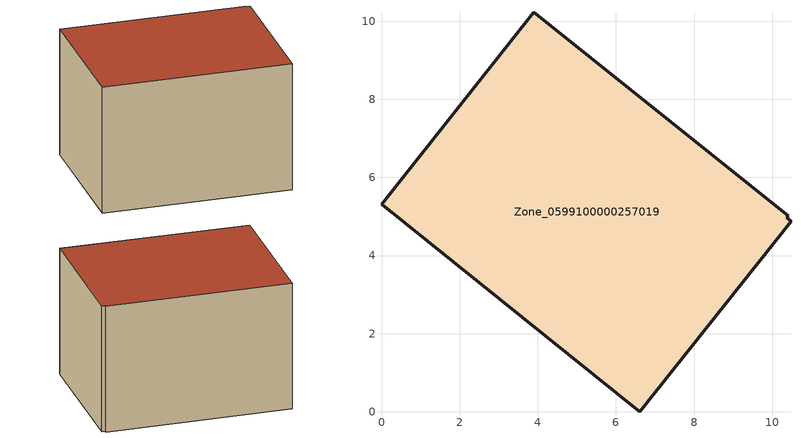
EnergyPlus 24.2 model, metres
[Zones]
Zone_0599100000257019
 floor ground (C_G): 0,5.31 3.9,10.23 10.41,5.02 10.37,4.97 10.48,4.88 6.61,0 z0.47
 wall outside (C_F): 3.9,10.23 0,5.31 6.61,0 10.48,4.88 10.37,4.97 10.41,5.02 3.9,10.23 z0.47:6.38
 roof outside (C_R): 0,5.31 6.61,0 10.48,4.88 10.37,4.97 10.41,5.02 3.9,10.23 z6.38
[BUILDING]
Pand.0599100000257019: North Axis=0; Terrain=City; Loads Convergence Tolerance Value=0.04; Temperature Convergence Tolerance Value=0.4; Solar Distribution=FullExterior; Maximum Number of Warmup Days=25; Minimum Number of Warmup Days=1
[Site:Location]
Rotterdam.The.Hague.AP_ZH_NLD Design_Conditions: Latitude=51.96; Longitude=4.45; Time Zone=1; Elevation=-4.5
[SITE:GROUNDTEMPERATURE:BUILDINGSURFACE]
18, 18, 18, 18, 18, 18, 18, 18, 18, 18, 18, 18
[MATERIAL] Thermal Absorptance=0.9; Solar Absorptance=0.7; Visible Absorptance=0.7
Name | Roughness | Thickness | Conductivity | Density | Specific Heat
G.TC.1946-1964 | MediumSmooth | 0.15 | 1 | 540 | 1210
F.TC.1946-1964 | Rough | 0.3 | 0.857143 | 1920 | 840
R.TC.1946-1964 | MediumRough | 0.2 | 0.235294 | 1500 | 1000
[CONSTRUCTION]
C_G: G.TC.1946-1964
C_F: F.TC.1946-1964
C_R: R.TC.1946-1964
[ZONE]
Zone_0599100000257019: Type=1; Multiplier=1; Ceiling Height=Autocalculate; Volume=Autocalculate; Floor Area=autocalculate; Part of Total Floor Area=Yes
[ZONEINFILTRATION:DESIGNFLOWRATE]
Infil_Zone_0599100000257019: Zone or ZoneList or Space or SpaceList=Zone_0599100000257019; Schedule=AlwaysOn; Design Flow Rate Calculation Method=Flow/Area; Flow Rate per Floor Area=0.003; Constant Term Coefficient=1; Temperature Term Coefficient=0; Velocity Term Coefficient=0; Velocity Squared Term Coefficient=0
[HVACTEMPLATE:ZONE:IDEALLOADSAIRSYSTEM]
Zone_0599100000257019: Maximum Heating Supply Air Temperature=50; Minimum Cooling Supply Air Temperature=13; Maximum Heating Supply Air Humidity Ratio=0.0156; Minimum Cooling Supply Air Humidity Ratio=0.0077; Heating Limit=NoLimit; Cooling Limit=NoLimit; Dehumidification Control Type=ConstantSensibleHeatRatio; Cooling Sensible Heat Ratio=0.7; Dehumidification Setpoint=60; Humidification Control Type=None; Humidification Setpoint=30; Outdoor Air Method=None; Outdoor Air Flow Rate per Person=0.00944; Outdoor Air Flow Rate per Zone Floor Area=0; Outdoor Air Flow Rate per Zone=0; Demand Controlled Ventilation Type=None; Outdoor Air Economizer Type=NoEconomizer; Heat Recovery Type=None; Sensible Heat Recovery Effectiveness=0.7; Latent Heat Recovery Effectiveness=0.65
[ZONECONTROL:THERMOSTAT]
ThermostatControl_Zone_0599100000257019: Zone or ZoneList=Zone_0599100000257019; Control Type Schedule=DualSetpointControlType; Control 1=Thermostat_Zone_0599100000257019; Temperature Difference Between Cutout And Setpoint=0
[THERMOSTATSETPOINT:DUALSETPOINT]
Thermostat_Zone_0599100000257019: Heating Setpoint Temperature Schedule=HeatingSetpoint_Zone_0599100000257019; Cooling Setpoint Temperature Schedule=CoolingSetpoint_Zone_0599100000257019
[SCHEDULE:COMPACT]
HeatingSetpoint_Zone_0599100000257019: Through: 12/31, For: AllDays, Until: 24:00, 21
CoolingSetpoint_Zone_0599100000257019: Through: 12/31, For: AllDays, Until: 24:00, 24
DualSetpointControlType: Through: 12/31, For: AllDays, Until: 24:00, 4
AlwaysOn: Through: 12/31, For: AllDays, Until: 24:00, 1
